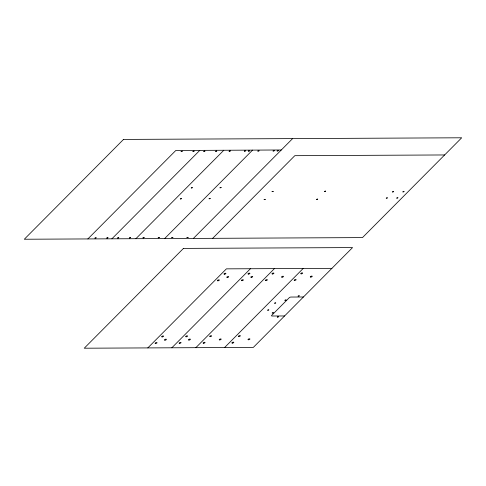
<?xml version="1.0" encoding="UTF-8"?>
<svg xmlns="http://www.w3.org/2000/svg" width="486" height="486" viewBox="0 0 486 486"><rect width="100%" height="100%" fill="white"/><g stroke="black" fill="none" stroke-linecap="round" stroke-linejoin="round"><path stroke-width="0.73" d="M87.875 238.93L175.792 150.496L281.303 149.98M111.889 238.814L199.801 150.374M135.898 238.699L223.809 150.259M164.645 238.559L252.556 150.119M193.385 238.419L292.615 138.601M212.661 238.328L294.82 155.678L444.635 154.955M147.817 347.909L226.403 268.855L331.914 268.345M171.831 347.794L250.418 268.74M195.84 347.672L274.426 268.618M224.587 347.539L303.173 268.485M303.44 296.989L290.926 297.049A1.221 0.492 -17.6 0 0 289.316 297.657L271.656 315.42A1.221 0.492 -17.6 0 0 272.075 316.015L284.583 315.955M94.964 238.079L96.125 237.848L94.964 238.079M106.805 238.019L107.959 237.788L106.805 238.019M117.624 237.97L118.778 237.739L117.624 237.97M129.458 237.909L130.619 237.678L129.458 237.909M142.987 237.848L144.142 237.611L142.987 237.848M181.096 151.438L182.25 151.207L181.096 151.438M158.205 237.769L159.359 237.539L158.205 237.769M192.93 151.383L194.084 151.152L192.93 151.383M180.33 198.926L181.485 198.695L180.33 198.926M171.734 237.709L172.888 237.478L171.734 237.709M191.247 187.942L192.401 187.711L191.247 187.942M203.749 151.328L204.904 151.097L203.749 151.328M186.952 237.636L188.106 237.399L186.952 237.636M215.59 151.274L216.744 151.043L215.59 151.274M209.077 198.786L210.231 198.555L209.077 198.786M229.113 151.207L230.267 150.976L229.113 151.207M219.994 187.809L221.148 187.572L219.994 187.809M244.33 151.134L245.485 150.903L244.33 151.134M248.389 151.116L249.543 150.879L248.389 151.116M257.859 151.067L259.014 150.836L257.859 151.067M273.077 150.994L274.232 150.763L273.077 150.994M277.135 150.976L278.29 150.745L277.135 150.976M264.123 199.612L265.277 199.382L264.123 199.612M272.063 191.624L273.217 191.393L272.063 191.624M267.652 310.153L268.807 309.922L267.652 310.153M274.596 303.167L275.75 302.936L274.596 303.167M272.215 313.014L273.369 312.784L272.215 313.014M277.275 317.06L278.435 316.829L277.275 317.06M284.918 300.239L286.072 300.002L284.918 300.239M316.538 199.357L317.698 199.126L316.538 199.357M324.478 191.375L325.632 191.138L324.478 191.375M298.112 296.102L299.267 295.865L298.112 296.102M386.255 198.124L387.409 197.893L386.255 198.124M392.402 191.94L393.557 191.703L392.402 191.94M396.734 198.075L397.888 197.845L396.734 198.075M402.888 191.885L404.042 191.654L402.888 191.885M123.523 139.421L24.3 239.24L362.477 237.599L461.7 137.787L123.523 139.421M183.465 248.401L84.242 348.213L253.328 347.399L352.557 247.581L183.465 248.401M179.577 343.383A1.021 0.413 -17.6 0 0 181.053 342.63A1.021 0.413 -17.6 0 0 179.589 342.636A1.021 0.413 -17.6 0 0 179.577 343.383M186.126 336.798A1.021 0.413 -17.6 0 0 187.602 336.045A1.021 0.413 -17.6 0 0 186.138 336.051A1.021 0.413 -17.6 0 0 186.126 336.798M188.939 340.06A1.021 0.413 -17.6 0 0 190.415 339.307A1.021 0.413 -17.6 0 0 188.951 339.313A1.021 0.413 -17.6 0 0 188.939 340.06M241.888 280.701A1.021 0.413 -17.6 0 0 243.365 279.948A1.021 0.413 -17.6 0 0 241.9 279.954A1.021 0.413 -17.6 0 0 241.888 280.701M248.437 274.11A1.021 0.413 -17.6 0 0 249.913 273.357A1.021 0.413 -17.6 0 0 248.449 273.369A1.021 0.413 -17.6 0 0 248.437 274.11M251.25 277.378A1.021 0.413 -17.6 0 0 252.726 276.625A1.021 0.413 -17.6 0 0 251.262 276.631A1.021 0.413 -17.6 0 0 251.25 277.378M155.569 343.499A1.021 0.413 -17.6 0 0 157.045 342.745A1.021 0.413 -17.6 0 0 155.581 342.752A1.021 0.413 -17.6 0 0 155.569 343.499M162.117 336.913A1.021 0.413 -17.6 0 0 163.594 336.16A1.021 0.413 -17.6 0 0 162.13 336.166A1.021 0.413 -17.6 0 0 162.117 336.913M164.93 340.176A1.021 0.413 -17.6 0 0 166.406 339.422A1.021 0.413 -17.6 0 0 164.942 339.428A1.021 0.413 -17.6 0 0 164.93 340.176M217.88 280.817A1.021 0.413 -17.6 0 0 219.356 280.064A1.021 0.413 -17.6 0 0 217.892 280.07A1.021 0.413 -17.6 0 0 217.88 280.817M224.429 274.226A1.021 0.413 -17.6 0 0 225.905 273.478A1.021 0.413 -17.6 0 0 224.441 273.484A1.021 0.413 -17.6 0 0 224.429 274.226M227.241 277.494A1.021 0.413 -17.6 0 0 228.718 276.741A1.021 0.413 -17.6 0 0 227.254 276.747A1.021 0.413 -17.6 0 0 227.241 277.494M248.455 339.769A1.021 0.413 -17.6 0 0 249.932 339.021A1.021 0.413 -17.6 0 0 248.468 339.028A1.021 0.413 -17.6 0 0 248.455 339.769M238.881 336.537A1.021 0.413 -17.6 0 0 240.357 335.79A1.021 0.413 -17.6 0 0 238.893 335.796A1.021 0.413 -17.6 0 0 238.881 336.537M232.332 343.128A1.021 0.413 -17.6 0 0 233.809 342.375A1.021 0.413 -17.6 0 0 232.344 342.381A1.021 0.413 -17.6 0 0 232.332 343.128M310.773 277.087A1.021 0.413 -17.6 0 0 312.249 276.334A1.021 0.413 -17.6 0 0 310.785 276.34A1.021 0.413 -17.6 0 0 310.773 277.087M294.644 280.446A1.021 0.413 -17.6 0 0 296.12 279.693A1.021 0.413 -17.6 0 0 294.656 279.699A1.021 0.413 -17.6 0 0 294.644 280.446M301.192 273.855A1.021 0.413 -17.6 0 0 302.669 273.102A1.021 0.413 -17.6 0 0 301.205 273.108A1.021 0.413 -17.6 0 0 301.192 273.855M219.715 339.908A1.021 0.413 -17.6 0 0 221.191 339.161A1.021 0.413 -17.6 0 0 219.727 339.167A1.021 0.413 -17.6 0 0 219.715 339.908M210.134 336.677A1.021 0.413 -17.6 0 0 211.61 335.929A1.021 0.413 -17.6 0 0 210.146 335.935A1.021 0.413 -17.6 0 0 210.134 336.677M203.585 343.268A1.021 0.413 -17.6 0 0 205.062 342.515A1.021 0.413 -17.6 0 0 203.598 342.521A1.021 0.413 -17.6 0 0 203.585 343.268M282.026 277.227A1.021 0.413 -17.6 0 0 283.502 276.473A1.021 0.413 -17.6 0 0 282.038 276.479A1.021 0.413 -17.6 0 0 282.026 277.227M265.903 280.58A1.021 0.413 -17.6 0 0 267.379 279.833A1.021 0.413 -17.6 0 0 265.915 279.839A1.021 0.413 -17.6 0 0 265.903 280.58M272.452 273.995A1.021 0.413 -17.6 0 0 273.928 273.241A1.021 0.413 -17.6 0 0 272.464 273.247A1.021 0.413 -17.6 0 0 272.452 273.995"/></g></svg>
